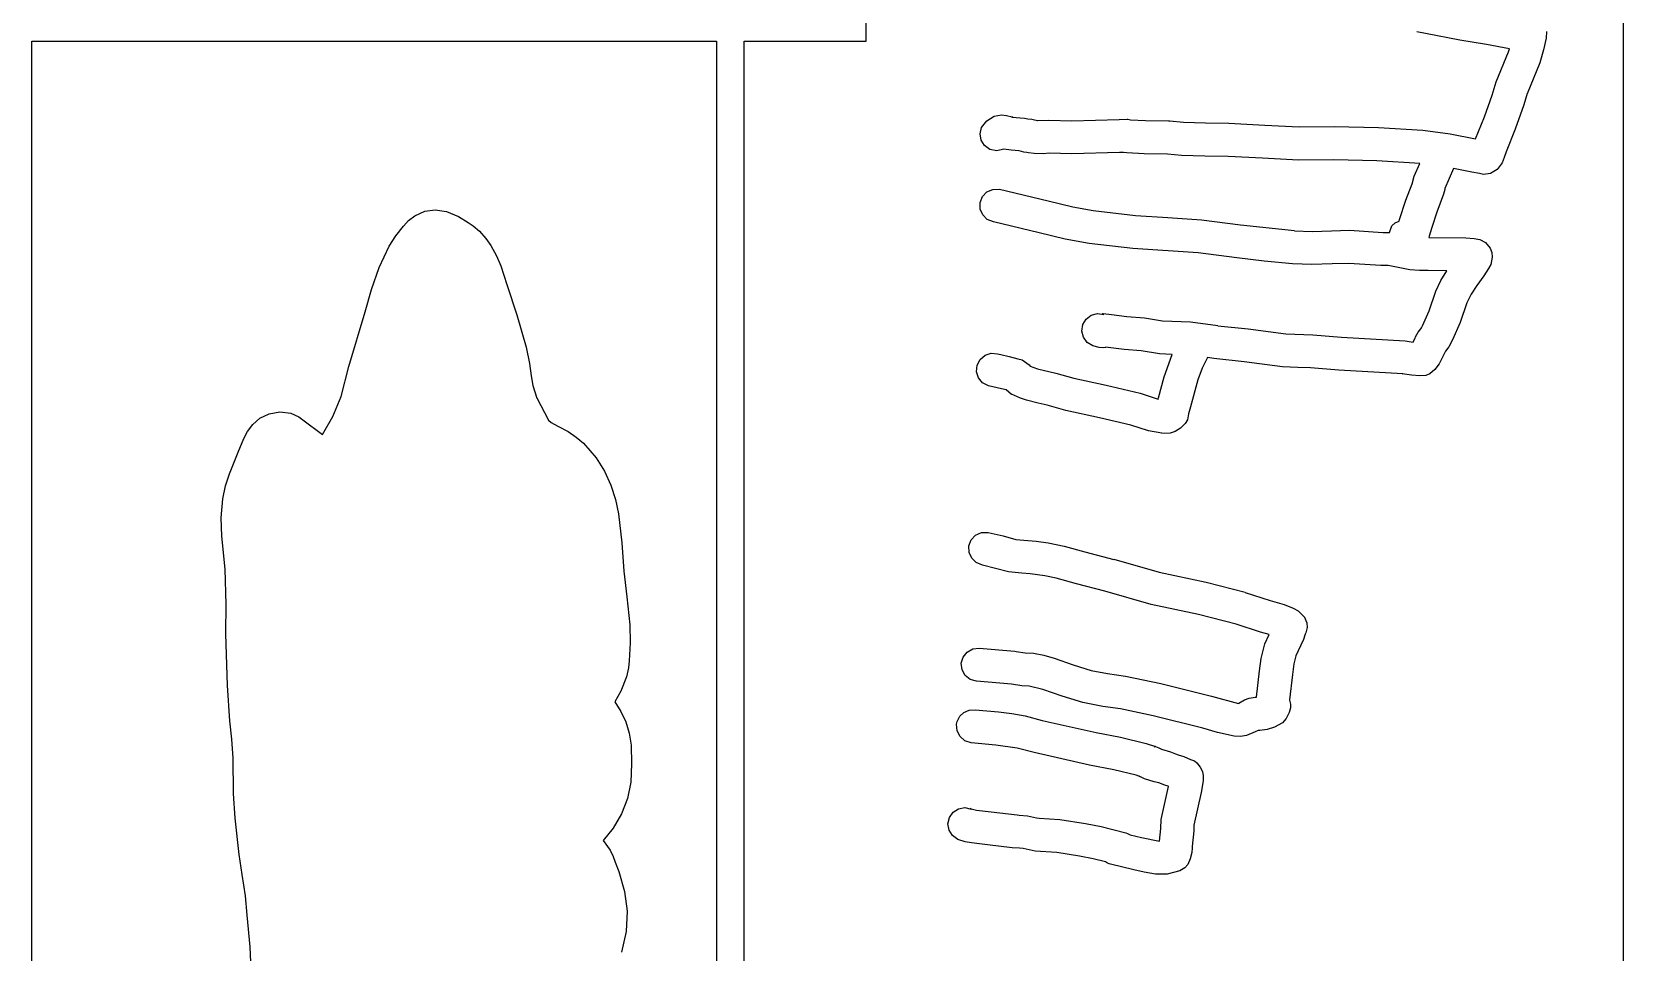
# Model space of a CAD drawing. Extents: x -67 to 553, y 0 to 8091.
# Drawn here: x -67.2 to 163.4, y 5834.3 to 5967.6 of the extents above; entities that cross this region are included whole.
import ezdxf

# ---------------------------------------------------------------- set-up
doc = ezdxf.new("R2010")
doc.units = 0

msp = doc.modelspace()

# ---------------------------------------------------------------- linework, layer by layer
at = {"layer": 'Calque_1'}
for p, q in [((53.732, 5966.31), (53.732, 6016.62)), ((163.447, 6016.62), (163.447, 5553.12)), ((-67.1721, 5776.61), (-67.1721, 5966.31)), ((-67.1721, 5966.31), (32.0466, 5966.31)), ((32.0466, 5966.31), (32.0466, 5776.61)), ((36.0468, 5772.61), (36.0468, 5966.31)), ((36.0468, 5966.31), (53.732, 5966.31)), ((134.792, 5967.4), (133.55359, 5967.642093)), ((139.794, 5966.45), (134.79179, 5967.402234)), ((143.651, 5965.82), (139.79431, 5966.449443)), ((152.31, 5966.73), (151.910629, 5965.032869)), ((152.333206, 5967.703694), (152.310703, 5966.73135)), ((146.97, 5965.19), (143.65091, 5965.821824)), ((145.055, 5960.38), (146.84199, 5964.73371)), ((146.842, 5964.73), (146.970111, 5965.186935)), ((151.910629, 5965.032869), (151.362608, 5963.13194)), ((151.363, 5963.13), (149.54349, 5958.68421)), ((144.475, 5958.48), (145.054384, 5960.37865)), ((143.356788, 5955.347252), (144.47471, 5958.47846)), ((149.053, 5957.05), (147.803482, 5953.538291)), ((149.543, 5958.69), (149.053019, 5957.05408)), ((70.4743, 5953.78), (71.218375, 5954.770466)), ((71.218375, 5954.770466), (72.31331, 5955.44343)), ((72.3133, 5955.45), (73.338725, 5955.607195)), ((73.338725, 5955.607195), (74.07219, 5955.516146)), ((74.0722, 5955.51), (74.895756, 5955.331605)), ((75.004126, 5955.288693), (74.871294, 5955.278225)), ((74.8713, 5955.28), (76.68809, 5955.150883)), ((74.895756, 5955.331605), (75.004126, 5955.288693)), ((76.6881, 5955.15), (77.154322, 5955.046813)), ((77.1543, 5955.05), (77.732096, 5954.984913)), ((77.7321, 5954.98), (78.122492, 5954.912002)), ((78.1225, 5954.91), (78.394809, 5954.839092)), ((78.3948, 5954.84), (78.584189, 5954.784967)), ((78.5842, 5954.79), (78.6011, 5954.79)), ((78.6012, 5954.79), (80.2227, 5954.859056)), ((80.2227, 5954.86), (83.52398, 5954.763956)), ((83.524, 5954.76), (90.42999, 5954.954998)), ((90.43, 5954.96), (91.58742, 5954.970583)), ((91.5874, 5954.97), (91.617404, 5954.980583)), ((91.6174, 5954.98), (91.668385, 5954.98)), ((91.6684, 5954.98), (92.043896, 5954.90724)), ((92.0439, 5954.9), (94.20491, 5954.800781)), ((94.2049, 5954.8), (97.55568, 5954.75899)), ((97.5557, 5954.76), (97.763609, 5954.749417)), ((97.7636, 5954.75), (99.72829, 5954.55315)), ((142.042, 5952.12), (143.356788, 5955.347252)), ((70.254139, 5952.8575), (70.4743, 5953.78479)), ((70.4015, 5951.949309), (70.254139, 5952.8575)), ((99.7283, 5954.56), (102.905275, 5954.457904)), ((102.905275, 5954.457904), (106.317, 5954.430619)), ((106.317, 5954.43), (111.51433, 5954.145739)), ((111.51433, 5954.145739), (116.4758, 5953.876757)), ((116.476, 5953.87), (121.55509, 5953.929002)), ((121.555, 5953.93), (128.010769, 5953.771283)), ((128.010769, 5953.771283), (134.4284, 5953.379403)), ((134.428, 5953.38), (138.362158, 5952.867072)), ((138.362158, 5952.867072), (142.0422, 5952.12058)), ((147.803482, 5953.538291), (146.4672, 5950.26689)), ((70.878636, 5951.162661), (70.4015, 5951.949309)), ((71.6478, 5950.6), (70.878636, 5951.162661)), ((72.670219, 5950.38655), (71.6478, 5950.596927)), ((73.6853, 5950.63), (72.670219, 5950.38655)), ((74.7605, 5950.48), (73.68531, 5950.630019)), ((75.9201, 5950.4), (74.76049, 5950.479904)), ((76.6096, 5950.22), (75.920097, 5950.399916)), ((77.033, 5950.17), (76.609614, 5950.220006)), ((77.2515, 5950.12), (77.033007, 5950.168948)), ((78.0763, 5950.01), (77.251489, 5950.119273)), ((79.450406, 5949.983953), (78.07631, 5950.00899)), ((80.2479, 5950.05), (79.450406, 5949.983953)), ((83.5369, 5949.96), (80.2479, 5950.057102)), ((90.4512, 5950.15), (83.53691, 5949.955002)), ((91.0414, 5950.15), (90.451221, 5950.15)), ((91.5091, 5950.1), (91.041397, 5950.151858)), ((94.0279, 5949.98), (91.5091, 5950.096417)), ((97.392, 5949.94), (94.02791, 5949.983127)), ((146.468, 5950.27), (146.205084, 5949.459318)), ((99.4316, 5949.74), (97.39201, 5949.940289)), ((102.817307, 5949.62626), (99.43139, 5949.737848)), ((106.203, 5949.6), (102.817307, 5949.62626)), ((111.171445, 5949.324075), (106.2032, 5949.603508)), ((116.382, 5949.05), (111.171445, 5949.324075)), ((121.538, 5949.11), (116.3822, 5949.050998)), ((127.742961, 5948.958288), (121.5382, 5949.110753)), ((133.957, 5948.58), (127.742961, 5948.958288)), ((133.158, 5946.73), (133.956697, 5948.58155)), ((138.876, 5947.82), (137.60931, 5944.9416)), ((138.876, 5947.83), (138.876, 5947.82)), ((141.493, 5947.3), (138.8767, 5947.834987)), ((145.185, 5947.7), (144.209851, 5947.135049)), ((145.185, 5947.7), (145.185, 5947.7)), ((145.90076, 5948.680009), (145.18522, 5947.70476)), ((146.205, 5949.46), (145.90076, 5948.680009)), ((131.950247, 5943.246332), (132.8452, 5945.62503)), ((132.845, 5945.63), (133.157684, 5946.72934)), ((132.845, 5945.63), (132.845, 5945.63)), ((142.611, 5947.11), (141.49261, 5947.293885)), ((143.224, 5946.99), (142.611385, 5947.116206)), ((144.209851, 5947.135049), (143.22391, 5946.988007)), ((70.2489, 5942.9), (70.593963, 5943.770511)), ((70.593963, 5943.770511), (71.245928, 5944.44278)), ((71.2459, 5944.45), (72.105504, 5944.821474)), ((72.105504, 5944.821474), (73.04186, 5944.835762)), ((73.0419, 5944.83), (80.132979, 5943.172685)), ((80.132979, 5943.172685), (83.711064, 5942.309339)), ((131.04, 5940.44), (131.950247, 5943.246332)), ((137.403, 5944.13), (136.445932, 5941.522897)), ((137.59948, 5944.811545), (137.402805, 5944.131434)), ((137.61, 5944.94), (137.59948, 5944.811545)), ((-12.580945, 5940.284665), (-11.68641, 5940.99643)), ((-11.6864, 5941), (-10.224331, 5941.662483)), ((-10.224331, 5941.662483), (-8.72069, 5941.852486)), ((-8.72068, 5941.85), (-8.72068, 5941.85)), ((-8.71989, 5941.85), (-7.0786, 5941.611346)), ((-7.0786, 5941.61), (-5.329047, 5940.87522)), ((-5.329047, 5940.87522), (-3.95631, 5940.02515)), ((70.266228, 5941.950185), (70.2489, 5942.90294)), ((70.634689, 5941.107214), (70.266228, 5941.950185)), ((71.29228, 5940.463872), (70.634689, 5941.107214)), ((83.711064, 5942.309339), (86.653, 5941.75687)), ((86.653, 5941.76), (92.79458, 5941.030545)), ((92.7946, 5941.03), (97.459141, 5940.741373)), ((136.445932, 5941.522897), (135.6952, 5939.28628)), ((-14.430798, 5938.076867), (-13.32101, 5939.5099)), ((-13.321, 5939.51), (-12.580945, 5940.284665)), ((-3.95631, 5940.03), (-3.229254, 5939.54965)), ((-3.229254, 5939.54965), (-2.27991, 5938.74783)), ((-2.27991, 5938.75), (-1.380591, 5937.713792)), ((72.177, 5940.11), (71.29228, 5940.463872)), ((78.801429, 5938.525485), (72.177, 5940.11388)), ((82.574676, 5937.626255), (78.801429, 5938.525485)), ((97.459141, 5940.741373), (102.32559, 5940.417226)), ((102.326, 5940.42), (107.99268, 5939.659588)), ((107.992, 5939.66), (115.833, 5938.83847)), ((115.833, 5938.83), (118.354779, 5938.734089)), ((118.354779, 5938.734089), (121.1557, 5938.816771)), ((121.156, 5938.82), (123.76489, 5938.887998)), ((123.765, 5938.89), (128.59711, 5938.573294)), ((128.597, 5938.57), (129.58998, 5938.556771)), ((129.59, 5938.56), (129.94261, 5939.530226)), ((129.943, 5939.53), (130.415062, 5939.94943)), ((130.415062, 5939.94943), (130.98019, 5940.231145)), ((130.98, 5940.23), (131.040007, 5940.439021)), ((135.695, 5939.29), (135.333103, 5938.02503)), ((-16.848814, 5933.495727), (-15.371877, 5936.590746)), ((-15.371877, 5936.590746), (-14.430798, 5938.076867)), ((-1.380591, 5937.713792), (-0.64439, 5936.68096)), ((-0.644392, 5936.68), (0.186755, 5935.207477)), ((86.0458, 5937), (82.574676, 5937.626255)), ((92.3716, 5936.25), (86.04579, 5936.998505)), ((101.862, 5935.64), (92.37183, 5936.250393)), ((135.333, 5938.02), (135.276988, 5937.845111)), ((135.277, 5937.85), (140.66769, 5937.787029)), ((140.668, 5937.78), (141.8324, 5937.709885)), ((141.832, 5937.71), (142.662896, 5937.547017)), ((142.663, 5937.55), (143.497812, 5937.122963)), ((143.498, 5937.12), (144.158204, 5936.310573)), ((144.158204, 5936.310573), (144.405148, 5935.695937)), ((0.186755, 5935.207477), (0.793073, 5933.733469)), ((107.465, 5934.88), (101.86219, 5935.633003)), ((111.428093, 5934.421429), (107.46431, 5934.880051)), ((115.513, 5934.04), (111.428093, 5934.421429)), ((118.332459, 5933.940625), (115.5137, 5934.043813)), ((121.28, 5934.02), (118.332459, 5933.940625)), ((123.707, 5934.09), (121.27932, 5934.023854)), ((128.332, 5933.78), (123.70701, 5934.089562)), ((144.254097, 5933.92007), (143.925614, 5933.34636)), ((144.476, 5935), (144.254097, 5933.92007)), ((144.405148, 5935.695937), (144.476481, 5934.99513)), ((-17.953621, 5930.297821), (-16.848814, 5933.495727)), ((0.793073, 5933.733469), (1.645388, 5931.05444)), ((129.401, 5933.77), (128.3323, 5933.780583)), ((131.3084, 5933.391676), (129.4009, 5933.772841)), ((132.519681, 5933.171539), (131.3084, 5933.391676)), ((133.914, 5933.05), (132.519681, 5933.171539)), ((135.191, 5933.05), (133.91359, 5933.05)), ((137.911, 5933.01), (135.19172, 5933.040956)), ((136.32, 5930.06), (137.043688, 5931.617635)), ((137.043688, 5931.617635), (137.91049, 5933.01195)), ((143.26, 5932.28), (142.24138, 5930.87797)), ((143.926, 5933.34), (143.259806, 5932.27611)), ((-18.8881, 5927.07), (-17.953621, 5930.297821)), ((1.64539, 5931.05), (3.111254, 5926.644728)), ((135.351, 5927.23), (136.320511, 5930.06077)), ((141.40565, 5929.629614), (140.80939, 5928.37863)), ((142.241, 5930.88), (141.40565, 5929.629614)), ((142.241, 5930.88), (142.241, 5930.88)), ((-21.2347, 5919.14), (-18.88811, 5927.07035)), ((134.378, 5925.07), (135.350395, 5927.22926)), ((140.809, 5928.38), (139.830493, 5925.52541)), ((3.111254, 5926.644728), (4.44518, 5921.97136)), ((84.99615, 5924.283474), (85.13229, 5925.22678)), ((85.1323, 5925.22), (85.623674, 5926.036314)), ((85.623674, 5926.036314), (86.364209, 5926.582009)), ((86.364209, 5926.582009), (87.255311, 5926.810301)), ((87.255311, 5926.810301), (88.19839, 5926.67441)), ((87.98125, 5926.788074), (88.071162, 5926.841131)), ((88.1984, 5926.68), (87.98125, 5926.788074)), ((88.071162, 5926.841131), (89.2879, 5926.695875)), ((89.2879, 5926.69), (91.536146, 5926.421647)), ((91.536146, 5926.421647), (94.08341, 5926.203696)), ((94.0834, 5926.2), (96.67549, 5925.777196)), ((96.6755, 5925.78), (100.73989, 5925.606169)), ((100.74, 5925.61), (104.71121, 5925.076601)), ((104.711, 5925.07), (109.10498, 5924.592428)), ((134.102, 5924.6), (134.234291, 5924.743933)), ((134.235, 5924.74), (134.378589, 5925.067818)), ((139.831, 5925.52), (138.7134, 5923.01943)), ((85.224365, 5923.392161), (84.99615, 5924.283474)), ((85.770145, 5922.651462), (85.224365, 5923.392161)), ((86.5867, 5922.16), (85.770145, 5922.651462)), ((109.105, 5924.6), (114.5589, 5923.882186)), ((114.559, 5923.88), (118.46189, 5923.758027)), ((118.462, 5923.76), (122.6036, 5923.402548)), ((122.603, 5923.4), (131.87669, 5922.872951)), ((131.877, 5922.87), (133.00219, 5922.699609)), ((133.002, 5922.7), (133.354398, 5923.42681)), ((133.355, 5923.43), (133.735206, 5924.107332)), ((133.735, 5924.11), (134.102506, 5924.603712)), ((138.713, 5923.02), (138.203519, 5922.00559)), ((4.44518, 5921.97), (4.942384, 5919.60172)), ((4.44518, 5921.97), (4.44518, 5921.97)), ((69.8193, 5919.34), (70.248542, 5920.172545)), ((70.248542, 5920.172545), (70.96375, 5920.77748)), ((70.9638, 5920.78), (71.856055, 5921.06489)), ((71.856055, 5921.06489), (72.78945, 5920.986639)), ((72.7894, 5920.98), (73.258149, 5920.88475)), ((73.258149, 5920.88475), (74.4781, 5920.606144)), ((74.4781, 5920.61), (75.74159, 5920.268688)), ((75.7416, 5920.27), (76.372426, 5920.10371)), ((76.372426, 5920.10371), (77.3454, 5919.380207)), ((87.530881, 5921.901093), (86.58671, 5922.156531)), ((88.170491, 5921.847564), (87.530881, 5921.901093)), ((88.478433, 5921.901886), (88.170491, 5921.847564)), ((91.135145, 5921.629892), (88.42759, 5921.967103)), ((88.4276, 5921.97), (88.478433, 5921.901886)), ((93.5859, 5921.43), (91.135145, 5921.629892)), ((96.2332, 5921), (93.58591, 5921.429154)), ((98.0686, 5920.91), (96.23321, 5920.999958)), ((96.935991, 5917.669746), (98.06859, 5920.91459)), ((103.223, 5920.44), (102.436234, 5918.896784)), ((104.147, 5920.31), (103.222891, 5920.437264)), ((108.535, 5919.83), (104.14721, 5920.306779)), ((137.126, 5920.22), (136.765043, 5919.523089)), ((137.588, 5921.18), (137.125297, 5920.219828)), ((137.7, 5921.38), (137.588293, 5921.181563)), ((138.204, 5922.01), (137.700604, 5921.37844)), ((-22.3525, 5914.79), (-21.23469, 5919.14054)), ((4.94238, 5919.6), (5.191472, 5917.81294)), ((5.191472, 5917.81294), (5.444691, 5916.40331)), ((69.742728, 5918.389112), (69.8193, 5919.33889)), ((70.02641, 5917.514023), (69.742728, 5918.389112)), ((77.3454, 5919.38), (77.514416, 5919.185531)), ((77.5144, 5919.18), (78.5662, 5918.814875)), ((78.5662, 5918.82), (81.2224, 5918.176005)), ((81.2224, 5918.17), (83.83738, 5917.442926)), ((102.436234, 5918.896784), (101.820481, 5917.199952)), ((114.071, 5919.11), (108.53542, 5919.83628)), ((116.287054, 5919.005256), (114.07089, 5919.105996)), ((118.131, 5918.97), (116.287054, 5919.005256)), ((122.235, 5918.61), (118.13031, 5918.964806)), ((131.528, 5918.09), (122.23542, 5918.618108)), ((131.483419, 5918.075002), (131.52849, 5918.083464)), ((131.764104, 5918.025686), (131.483419, 5918.075002)), ((132.777, 5917.88), (131.764104, 5918.025686)), ((133.958, 5917.81), (132.77611, 5917.886994)), ((134.838975, 5917.850886), (133.9587, 5917.809414)), ((135.432478, 5918.10305), (134.838975, 5917.850886)), ((136.14, 5918.7), (135.432478, 5918.10305)), ((136.765043, 5919.523089), (136.140005, 5918.69997)), ((5.44409, 5916.41), (6.037894, 5914.5894)), ((5.44469, 5916.41), (5.44469, 5916.41)), ((70.617487, 5916.809145), (70.02641, 5917.514023)), ((71.4631, 5916.37), (70.617487, 5916.809145)), ((73.3775, 5915.93), (71.46311, 5916.365504)), ((74.006, 5915.77), (73.377483, 5915.93801)), ((74.8254, 5915.12), (74.006013, 5915.76426)), ((83.8374, 5917.45), (88.509735, 5916.447296)), ((88.509735, 5916.447296), (93.43218, 5915.27513)), ((96.1225, 5914.59), (96.935991, 5917.669746)), ((101.820481, 5917.199952), (100.74941, 5913.33304)), ((-23.551463, 5911.902016), (-22.35251, 5914.78915)), ((6.03739, 5914.59), (7.70339, 5911.36711)), ((6.03789, 5914.59), (6.03789, 5914.59)), ((76.120832, 5914.548233), (74.82539, 5915.125553)), ((76.9737, 5914.29), (76.120832, 5914.548233)), ((78.667813, 5913.823931), (76.97371, 5914.289034)), ((79.9681, 5913.54), (78.667813, 5913.823931)), ((82.6862, 5912.78), (79.96811, 5913.533532)), ((93.4322, 5915.27), (95.9146, 5914.465668)), ((95.9146, 5914.47), (96.077504, 5914.432958)), ((96.0775, 5914.43), (96.122506, 5914.587691)), ((100.749, 5913.33), (100.4764, 5912.28675)), ((100.75, 5913.33), (100.749, 5913.33)), ((-35.1646, 5910.74), (-34.129103, 5911.644472)), ((-34.129103, 5911.644472), (-32.77646, 5912.299286)), ((-32.77646, 5912.299286), (-31.238139, 5912.587735)), ((-31.238139, 5912.587735), (-29.64561, 5912.39311)), ((-29.6456, 5912.39), (-28.494508, 5911.86811)), ((-28.494508, 5911.86811), (-27.91589, 5911.448614)), ((-27.9159, 5911.45), (-25.0438, 5909.28227)), ((-25.0438, 5909.28), (-23.551463, 5911.902016)), ((7.70339, 5911.36), (8.085289, 5911.024509)), ((8.08529, 5911.03), (9.043876, 5910.494021)), ((87.537033, 5911.73404), (82.68619, 5912.78645)), ((92.095, 5910.66), (87.537033, 5911.73404)), ((99.970725, 5910.906097), (99.28569, 5910.21996)), ((100.286752, 5911.446234), (99.970725, 5910.906097)), ((100.477, 5912.28), (100.286752, 5911.446234)), ((-37.2915, 5906.74), (-36.455071, 5908.709291)), ((-36.455071, 5908.709291), (-35.89439, 5909.733972)), ((-35.89439, 5909.733972), (-35.16452, 5910.74288)), ((9.043876, 5910.494021), (10.53938, 5909.72428)), ((10.5394, 5909.72), (11.706779, 5908.937012)), ((11.706779, 5908.937012), (12.773613, 5908.028092)), ((94.6493, 5909.83), (92.09502, 5910.653911)), ((96.5717, 5909.47), (94.64929, 5909.82851)), ((97.791294, 5909.489817), (96.57173, 5909.469643)), ((98.508652, 5909.717144), (97.791294, 5909.489817)), ((99.2855, 5910.22), (98.508652, 5909.717144)), ((99.2856, 5910.22), (99.2855, 5910.22)), ((-38.543408, 5903.616254), (-37.29158, 5906.73168)), ((12.773613, 5908.028092), (14.60281, 5905.93832)), ((14.6028, 5905.94), (15.840858, 5903.972907)), ((15.840858, 5903.972907), (16.760313, 5901.947865)), ((-39.5059, 5899.97), (-39.101939, 5901.864602)), ((-39.101939, 5901.864602), (-38.543408, 5903.616254)), ((16.760313, 5901.947865), (17.415384, 5899.880885)), ((-39.720744, 5897.220411), (-39.505906, 5899.9746)), ((17.415384, 5899.880885), (17.860291, 5897.787982)), ((-39.62356, 5894.589386), (-39.720744, 5897.220411)), ((17.860291, 5897.787982), (18.336496, 5893.588459)), ((68.960068, 5894.044016), (69.605723, 5894.72257)), ((69.6057, 5894.72), (70.461916, 5895.099776)), ((70.461916, 5895.099776), (71.39828, 5895.12296)), ((71.3983, 5895.12), (73.605063, 5894.60155)), ((-39.1638, 5889.78), (-39.62356, 5894.589386)), ((18.336496, 5893.588459), (18.62269, 5889.4774)), ((68.6277, 5893.16), (68.6232, 5893.16)), ((68.6233, 5893.17), (68.960068, 5894.044016)), ((68.654074, 5892.211655), (68.62768, 5893.16415)), ((73.605063, 5894.60155), (75.4474, 5894.10215)), ((75.4474, 5894.1), (76.57, 5894.008983)), ((76.57, 5894.01), (78.36969, 5893.848075)), ((78.3697, 5893.85), (80.13111, 5893.603409)), ((80.1311, 5893.6), (82.45858, 5893.12084)), ((82.4586, 5893.13), (85.44439, 5892.299209)), ((69.030586, 5891.372266), (68.654074, 5892.211655)), ((69.69435, 5890.735281), (69.030586, 5891.372266)), ((70.5825, 5890.39), (69.69435, 5890.735281)), ((74.3919, 5889.42), (70.58251, 5890.389961)), ((85.4444, 5892.29), (89.6268, 5891.21235)), ((89.6268, 5891.22), (96.2192, 5889.33802)), ((-39.0181, 5884.69), (-39.163806, 5889.78349)), ((18.6227, 5889.48), (19.075263, 5885.76274)), ((76.2979, 5889.22), (74.3919, 5889.425581)), ((77.5284, 5889.12), (76.2979, 5889.211017)), ((79.6253, 5888.83), (77.5284, 5889.125275)), ((81.2998, 5888.47), (79.62531, 5888.831685)), ((84.2084, 5887.66), (81.29981, 5888.471211)), ((96.2192, 5889.34), (102.99319, 5887.893)), ((102.993, 5887.89), (108.67878, 5886.43559)), ((19.075263, 5885.76274), (19.491908, 5881.72481)), ((88.3408, 5886.59), (84.20838, 5887.65389)), ((95.0401, 5884.68), (88.34083, 5886.59029)), ((108.679, 5886.43), (112.26852, 5885.26689)), ((-39.0781, 5880.51), (-39.018093, 5884.69041)), ((101.905, 5883.21), (95.03971, 5884.67844)), ((107.343, 5881.82), (101.90521, 5883.21038)), ((112.268, 5885.27), (114.31389, 5884.666486)), ((114.314, 5884.67), (115.64419, 5884.147978)), ((115.645, 5884.14), (116.359979, 5883.771105)), ((116.359979, 5883.771105), (117.18971, 5882.9462)), ((19.4919, 5881.72), (19.54485, 5879.127352)), ((110.893, 5880.67), (107.34349, 5881.82041)), ((117.189, 5882.95), (117.199054, 5882.939417)), ((117.199, 5882.94), (117.588817, 5882.020376)), ((117.643929, 5881.336826), (117.466308, 5880.58204)), ((117.588817, 5882.020376), (117.643929, 5881.336826)), ((-39.0781, 5880.44), (-39.0781, 5880.51)), ((-38.8006, 5872.92), (-39.078095, 5880.43786)), ((19.54485, 5879.127352), (19.390591, 5876.49263)), ((112.138, 5880.31), (110.89261, 5880.675654)), ((110.972459, 5876.86468), (111.523308, 5878.949)), ((111.523, 5878.95), (112.1376, 5880.30625)), ((117.066, 5879.48), (116.00121, 5877.22919)), ((117.35, 5880.38), (117.06679, 5879.473539)), ((117.467, 5880.58), (117.350107, 5880.381563)), ((19.3906, 5876.5), (19.280759, 5875.510987)), ((67.5281, 5876.15), (67.789323, 5877.049418)), ((67.789323, 5877.049418), (68.374871, 5877.78036)), ((68.3749, 5877.78), (69.195569, 5878.231114)), ((69.195569, 5878.231114), (70.12641, 5878.333772)), ((70.1264, 5878.34), (75.2795, 5877.893913)), ((75.2795, 5877.89), (75.473413, 5877.863012)), ((75.4734, 5877.86), (76.78139, 5877.667119)), ((76.7814, 5877.67), (77.97171, 5877.602002)), ((77.9717, 5877.6), (79.483996, 5877.323775)), ((79.483996, 5877.323775), (80.96339, 5876.88642)), ((80.9634, 5876.89), (83.716675, 5875.915212)), ((110.748, 5875.08), (110.972459, 5876.86468)), ((116.002, 5877.23), (115.720219, 5876.080718)), ((19.0159, 5874.19), (18.201612, 5872.11514)), ((19.280759, 5875.510987), (19.015898, 5874.19257)), ((67.631078, 5875.220471), (67.528152, 5876.15127)), ((68.0824, 5874.4), (67.631078, 5875.220471)), ((68.813348, 5873.811077), (68.08237, 5874.396401)), ((83.716675, 5875.915212), (86.35229, 5875.10989)), ((86.3523, 5875.11), (88.715806, 5874.666526)), ((88.715806, 5874.666526), (91.34308, 5874.295084)), ((91.3431, 5874.29), (96.42169, 5873.23378)), ((110.3, 5871.23), (110.748177, 5875.07889)), ((115.513, 5874.52), (115.080804, 5870.83224)), ((115.720219, 5876.080718), (115.513606, 5874.52067)), ((-38.4781, 5867.81), (-38.8006, 5872.92333)), ((18.201612, 5872.11514), (17.30489, 5870.55622)), ((69.7127, 5873.55), (68.813348, 5873.811077)), ((74.8078, 5873.11), (69.7127, 5873.55106)), ((76.3151, 5872.9), (74.8078, 5873.117752)), ((77.3696, 5872.84), (76.3151, 5872.892917)), ((79.3581, 5872.37), (77.3696, 5872.845456)), ((82.162712, 5871.371388), (79.3581, 5872.36711)), ((96.4217, 5873.24), (103.79431, 5871.37231)), ((17.3049, 5870.56), (18.203583, 5869.183882)), ((67.918843, 5869.035474), (68.672603, 5869.362279)), ((68.672603, 5869.362279), (69.51628, 5869.41254)), ((69.5163, 5869.41), (72.928632, 5869.116147)), ((85.163, 5870.46), (82.162712, 5871.371388)), ((88.022544, 5869.907915), (85.16301, 5870.458313)), ((90.6094, 5869.55), (88.022544, 5869.907915)), ((95.3506, 5868.56), (90.6094, 5869.550599)), ((103.794, 5871.37), (107.71488, 5870.33839)), ((107.715, 5870.34), (107.757016, 5870.373867)), ((107.757, 5870.37), (108.579961, 5870.83097)), ((108.579961, 5870.83097), (109.259338, 5871.081174)), ((109.259338, 5871.081174), (110.1197, 5871.231218)), ((110.12, 5871.23), (110.300102, 5871.23)), ((115.214629, 5869.71115), (115.04798, 5869.0102)), ((115.081, 5870.83), (115.223031, 5870.227975)), ((115.223031, 5870.227975), (115.214629, 5869.71115)), ((-38.208783, 5865.157524), (-38.478109, 5867.81162)), ((18.203583, 5869.183882), (18.911062, 5867.668535)), ((18.911062, 5867.668535), (19.409086, 5866.032986)), ((66.8478, 5867.31), (66.928789, 5867.720897)), ((66.8479, 5867.31), (66.8478, 5867.31)), ((66.8478, 5867.31), (66.8478, 5867.31)), ((66.921893, 5866.374263), (66.847856, 5867.30794)), ((66.9288, 5867.72), (66.9373, 5867.72)), ((66.9372, 5867.72), (67.319032, 5868.474066)), ((67.319032, 5868.474066), (67.918843, 5869.035474)), ((72.928632, 5869.116147), (74.857859, 5868.893902)), ((74.857859, 5868.893902), (76.8013, 5868.521266)), ((76.8013, 5868.52), (79.24718, 5867.86304)), ((79.2472, 5867.86), (87.07431, 5866.10608)), ((102.525, 5866.74), (95.35091, 5868.55716)), ((114.063812, 5867.535279), (112.9003, 5866.88804)), ((114.61248, 5868.129195), (114.063812, 5867.535279)), ((115.048, 5869.01), (114.61248, 5868.129195)), ((-37.9976, 5862.38), (-38.208783, 5865.157524)), ((19.409086, 5866.032986), (19.6794, 5864.29626)), ((67.3476, 5865.54), (66.921893, 5866.374263)), ((68.060207, 5864.928759), (67.34765, 5865.536407)), ((68.9511, 5864.64), (68.060207, 5864.928759)), ((87.0743, 5866.11), (90.580019, 5865.442159)), ((90.580019, 5865.442159), (94.29858, 5864.52091)), ((104.651513, 5866.135227), (102.52461, 5866.7484)), ((107.052, 5865.58), (104.651513, 5866.135227)), ((108.010588, 5865.538944), (107.05201, 5865.579553)), ((108.873902, 5865.690843), (108.010588, 5865.538944)), ((110.114, 5866.2), (108.873902, 5865.690843)), ((110.554, 5866.43), (110.113998, 5866.195844)), ((110.787, 5866.43), (110.554, 5866.43)), ((111.845192, 5866.559536), (110.78691, 5866.433065)), ((112.9, 5866.89), (111.845192, 5866.559536)), ((-37.9536, 5857.31), (-37.9976, 5862.38179)), ((19.6794, 5864.29), (19.751393, 5861.59972)), ((72.529449, 5864.306715), (68.9511, 5864.642107)), ((75.6478, 5863.86), (72.529449, 5864.306715)), ((78.0813, 5863.21), (75.6478, 5863.863255)), ((86.123, 5861.4), (78.08132, 5863.2034)), ((94.2986, 5864.52), (95.657, 5864.086613)), ((95.4916, 5864.09), (95.586612, 5864.068833)), ((95.657, 5864.09), (95.491609, 5864.09)), ((95.5866, 5864.07), (95.626579, 5864.056771)), ((95.6266, 5864.05), (95.656604, 5864.076458)), ((95.6566, 5864.08), (95.889803, 5864.004858)), ((95.8898, 5864), (96.145599, 5863.903163)), ((96.1456, 5863.91), (96.533611, 5863.697275)), ((96.5336, 5863.69), (97.84979, 5863.300269)), ((97.8498, 5863.3), (98.568698, 5863.014515)), ((98.5687, 5863.02), (98.940783, 5862.900144)), ((98.9408, 5862.9), (99.761907, 5862.626421)), ((99.7619, 5862.62), (100.741413, 5862.223125)), ((19.7509, 5861.6), (19.618582, 5858.91237)), ((19.7514, 5861.6), (19.7514, 5861.6)), ((89.635305, 5860.727299), (86.123, 5861.40367)), ((92.86, 5859.94), (89.635305, 5860.727299)), ((100.741, 5862.23), (101.30406, 5862.01506)), ((101.30406, 5862.01506), (101.676415, 5861.713382)), ((101.676415, 5861.713382), (102.15938, 5861.08912)), ((102.16, 5861.09), (102.470241, 5860.451028)), ((102.470241, 5860.451028), (102.600385, 5859.864023)), ((19.6186, 5858.91), (19.143827, 5856.566742)), ((93.2665, 5859.81), (92.859995, 5859.938852)), ((93.3809, 5859.72), (93.266521, 5859.808106)), ((94.064, 5859.4), (93.3809, 5859.725702)), ((95.470041, 5858.964131), (94.06398, 5859.399966)), ((96.1648, 5858.82), (95.470041, 5858.964131)), ((97.0459, 5858.47), (96.164812, 5858.816604)), ((96.4944, 5853.53), (97.56871, 5858.30705)), ((97.4997, 5858.33), (97.045887, 5858.47261)), ((97.5687, 5858.3), (97.499697, 5858.326458)), ((102.601, 5859.13), (102.305593, 5857.44937)), ((102.600385, 5859.864023), (102.601113, 5859.13394)), ((-37.72, 5853.71), (-37.9536, 5857.30542)), ((19.143827, 5856.566742), (18.280065, 5854.324611)), ((102.305, 5857.45), (101.2314, 5852.71767)), ((-37.1437, 5848.43), (-37.719909, 5853.70896)), ((18.280065, 5854.324611), (17.083825, 5852.265985)), ((65.594478, 5852.878784), (65.8023, 5853.80865)), ((65.8023, 5853.81), (66.354627, 5854.586419)), ((66.354627, 5854.586419), (67.134701, 5855.073913)), ((67.134701, 5855.073913), (68.040644, 5855.233389)), ((68.040644, 5855.233389), (68.97058, 5855.02576)), ((68.9706, 5855.02), (68.824271, 5855.095675)), ((68.824271, 5855.095675), (68.97317, 5855.065211)), ((68.97317, 5855.065211), (69.745617, 5854.891148)), ((69.7456, 5854.89), (71.8797, 5854.602927)), ((71.8797, 5854.61), (75.63019, 5854.176348)), ((75.6302, 5854.17), (75.9019, 5854.146188)), ((75.9019, 5854.15), (77.12409, 5854.053956)), ((77.1241, 5854.05), (78.42371, 5853.773775)), ((78.4237, 5853.78), (78.797397, 5853.724967)), ((78.7974, 5853.72), (81.8042, 5853.519975)), ((81.8042, 5853.52), (85.51551, 5852.949824)), ((96.4204, 5852.2), (96.494404, 5853.52397)), ((17.083825, 5852.265985), (15.61162, 5850.47324)), ((65.753789, 5851.972805), (65.594478, 5852.878784)), ((66.241155, 5851.192586), (65.753789, 5851.972805)), ((67.0175, 5850.64), (66.241155, 5851.192586)), ((85.5155, 5852.95), (87.81338, 5852.494917)), ((87.8134, 5852.5), (91.35842, 5851.569726)), ((91.3584, 5851.57), (91.610574, 5851.47819)), ((91.6106, 5851.47), (91.88701, 5851.336915)), ((91.887, 5851.34), (91.991113, 5851.296873)), ((91.9911, 5851.3), (93.63228, 5850.902596)), ((93.6323, 5850.9), (96.2503, 5850.398615)), ((96.2503, 5850.4), (96.4204, 5852.20313)), ((101.214, 5851.86), (101.001699, 5849.60972)), ((101.232, 5852.72), (101.214008, 5851.864339)), ((15.6116, 5850.48), (16.62498, 5849.08485)), ((16.625, 5849.08), (17.082371, 5848.150885)), ((68.068868, 5850.285632), (67.0175, 5850.633393)), ((68.9869, 5850.15), (68.068868, 5850.285632)), ((71.3092, 5849.84), (68.98693, 5850.15406)), ((74.9155, 5849.43), (71.30918, 5849.843543)), ((75.9532, 5849.35), (74.91551, 5849.430169)), ((76.4793, 5849.29), (75.953203, 5849.346885)), ((76.9353, 5849.21), (76.479318, 5849.293079)), ((78.2568, 5848.95), (76.93529, 5849.210614)), ((81.3901, 5848.73), (78.2568, 5848.94246)), ((84.6465, 5848.22), (81.39012, 5848.728793)), ((100.93, 5848.75), (100.707089, 5847.792474)), ((100.992, 5849.41), (100.930008, 5848.754099)), ((101.002, 5849.61), (100.991946, 5849.407859)), ((-36.691, 5845.54), (-37.143702, 5848.43586)), ((17.082371, 5848.150885), (17.389804, 5847.31364)), ((17.3898, 5847.32), (17.88801, 5845.96031)), ((86.6473, 5847.83), (84.6465, 5848.221054)), ((88.4115, 5847.37), (86.64729, 5847.828522)), ((88.6985, 5847.21), (88.411507, 5847.379069)), ((88.9547, 5847.1), (88.698504, 5847.202394)), ((89.1526, 5847.04), (88.954692, 5847.099796)), ((92.5239, 5846.22), (89.15261, 5847.038355)), ((94.029713, 5845.866526), (92.52391, 5846.22991)), ((99.93211, 5846.534667), (99.18901, 5846.09926)), ((100.362609, 5847.000035), (99.93211, 5846.534667)), ((100.707, 5847.8), (100.362609, 5847.000035)), ((-36.2229, 5842.46), (-36.69108, 5845.53366)), ((17.888, 5845.96), (18.719243, 5843.090052)), ((95.648334, 5845.59296), (94.029713, 5845.866526)), ((97.37094, 5845.605392), (95.648334, 5845.59296)), ((99.1887, 5846.1), (97.37094, 5845.605392)), ((-35.9423, 5839.65), (-36.222917, 5842.46067)), ((18.719243, 5843.090052), (19.09553, 5840.219215)), ((-35.514318, 5835.088757), (-35.942291, 5839.65778)), ((19.09553, 5840.219215), (18.966378, 5837.302546)), ((18.966378, 5837.302546), (18.281303, 5834.2951)), ((-35.346, 5830.69), (-35.514318, 5835.088757))]:
    msp.add_line(p, q, dxfattribs=at)

doc.saveas('drawing.dxf')
